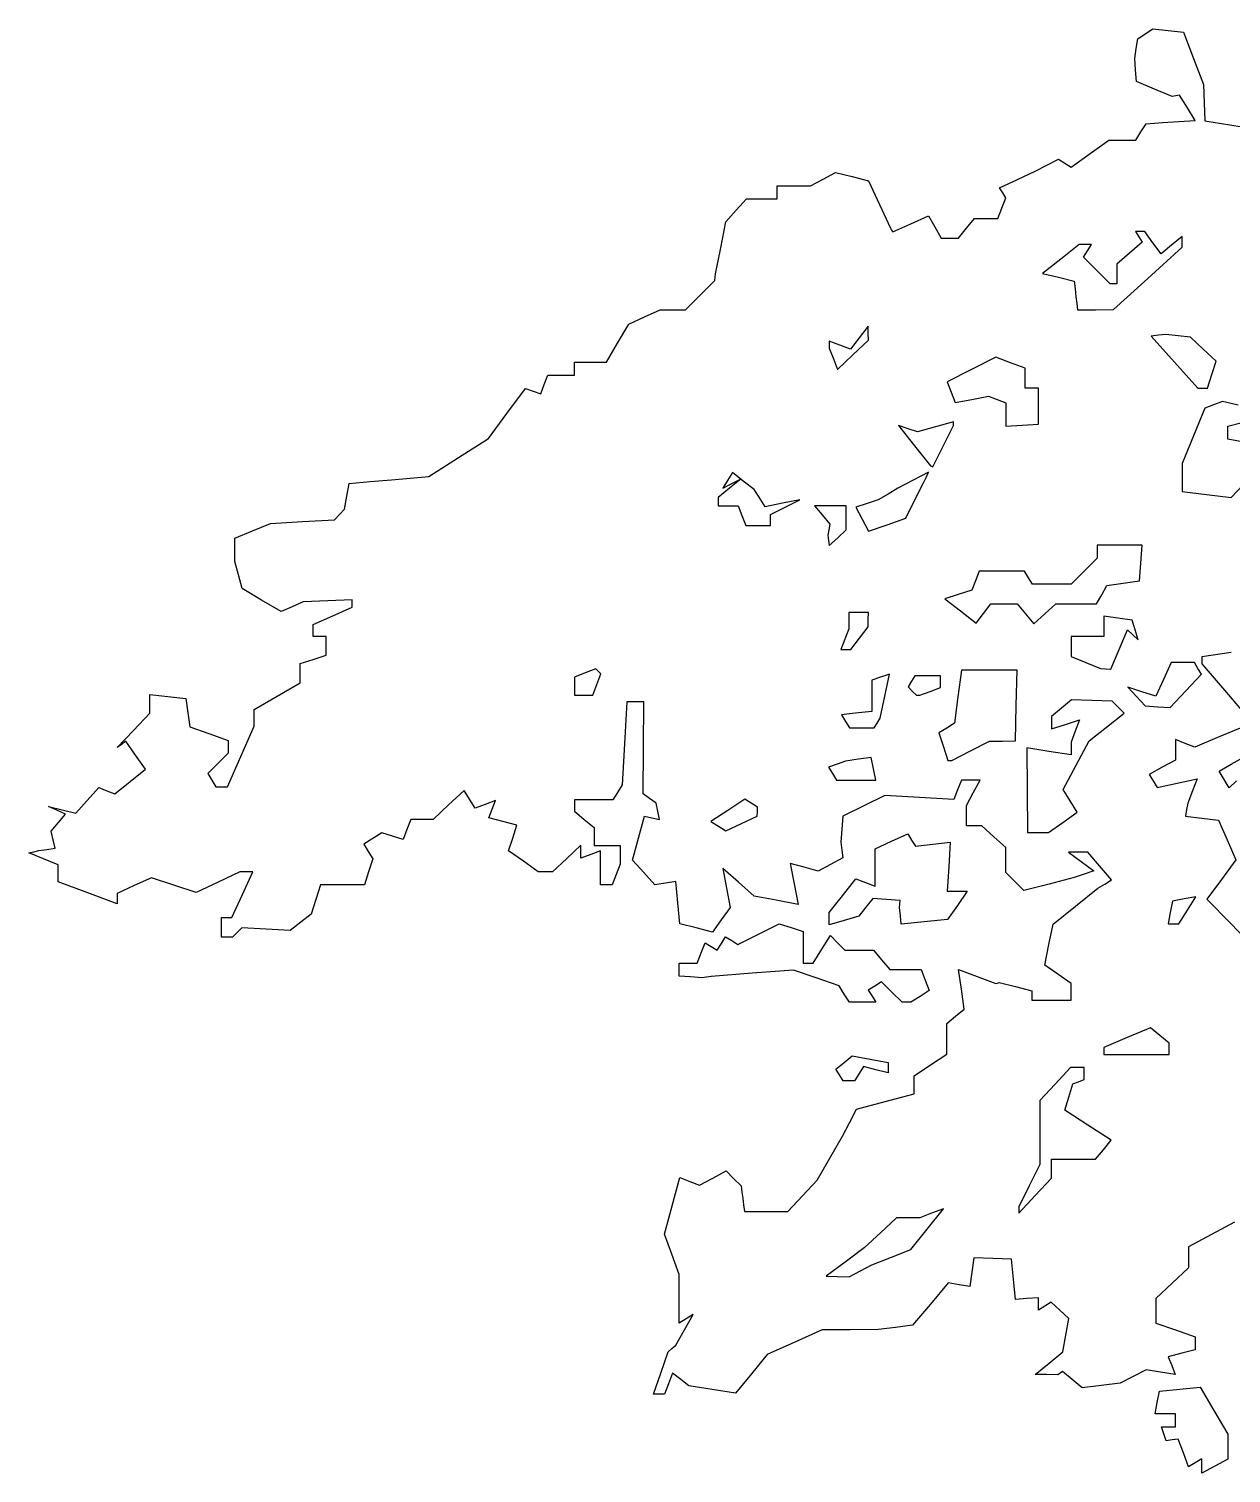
# Model space of a CAD drawing. Extents: x 0 to 4532, y 0 to 2620.
# Drawn here: x 3310.5 to 3494.5, y 1750 to 1971.1 of the extents above; entities that cross this region are included whole.
import ezdxf

# ---------------------------------------------------------------- set-up
doc = ezdxf.new("R2010")
doc.units = 0
doc.layers.add('Layer_1', color=7, linetype='CONTINUOUS')

msp = doc.modelspace()

# ---------------------------------------------------------------- linework, layer by layer
at = {"layer": 'Layer_1', "color": 7}
for points in [[(3495.016149, 1788.441859), (3491.508245, 1786.552737), (3488.000342, 1784.663587), (3488.000342, 1783.0653), (3488.000342, 1781.467013), (3485.500353, 1779.118395), (3483.000337, 1776.769748), (3483.000337, 1774.89205), (3483.000337, 1773.014352), (3486.000357, 1771.968537), (3489.000348, 1770.922751), (3489.000348, 1769.92694), (3489.000348, 1768.931157), (3486.943755, 1768.393339), (3484.887248, 1767.85555), (3485.407859, 1766.498718), (3485.928555, 1765.141886), (3483.714441, 1765.502708), (3481.500355, 1765.863531), (3479.521148, 1764.833108), (3477.541856, 1763.802658), (3474.62115, 1763.462585), (3471.700358, 1763.122512), (3470.196635, 1764.370437), (3468.69294, 1765.61839), (3468.346631, 1765.368375), (3468.000351, 1765.118359), (3466.250353, 1765.141036), (3464.500356, 1765.163713), (3466.629346, 1766.891487), (3468.758335, 1768.619261), (3469.20295, 1771.1722), (3469.647649, 1773.725139), (3468.31134, 1774.973404), (3466.975144, 1776.221698), (3465.987752, 1775.611455), (3465.000331, 1775.001241), (3465.000331, 1775.949118), (3465.000331, 1776.897024), (3463.250334, 1776.758126), (3461.500336, 1776.619229), (3461.198248, 1779.718518), (3460.896131, 1782.817835), (3458.008732, 1782.90004), (3455.121446, 1782.982245), (3454.810939, 1780.800871), (3454.500346, 1778.619469), (3452.855741, 1778.889044), (3451.211136, 1779.158618), (3448.48653, 1775.920602), (3445.761925, 1772.682585), (3443.131146, 1772.350931), (3440.500339, 1772.019334), (3436.208429, 1771.993822), (3431.916632, 1771.968311), (3427.708429, 1770.090357), (3423.50034, 1768.212404), (3421.085334, 1765.254734), (3418.670329, 1762.297092), (3415.085323, 1762.846191), (3411.500317, 1763.395319), (3410.262115, 1764.36919), (3409.024026, 1765.343033), (3408.405138, 1763.730402), (3407.786334, 1762.1178), (3406.945323, 1762.1178), (3406.104312, 1762.1178), (3407.216117, 1765.367779), (3408.327922, 1768.617787), (3408.914127, 1769.11779), (3409.500332, 1769.617793), (3410.82414, 1771.972449), (3412.14792, 1774.327077), (3411.074128, 1773.663429), (3410.000335, 1772.999753), (3410.000335, 1776.737774), (3410.000335, 1780.475794), (3408.892215, 1783.546793), (3407.784123, 1786.617792), (3408.953217, 1790.951372), (3410.122423, 1795.284923), (3411.633829, 1794.704954), (3413.145234, 1794.124985), (3415.180142, 1795.214028), (3417.215021, 1796.303071), (3418.357724, 1795.160454), (3419.500341, 1794.017807), (3419.625349, 1793.067804), (3419.750357, 1792.117801), (3419.875365, 1791.117794), (3420.000373, 1790.117787), (3423.326094, 1790.117787), (3426.651786, 1790.117787), (3428.887075, 1792.497246), (3431.122477, 1794.876677), (3433.067782, 1798.247242), (3435.013002, 1801.617807), (3436.08189, 1803.680494), (3437.150779, 1805.74321), (3441.575605, 1806.926675), (3446.000404, 1808.11014), (3446.000404, 1809.498946), (3446.000404, 1810.887781), (3448.500392, 1812.525839), (3451.000408, 1814.163924), (3451.000408, 1816.51841), (3451.000408, 1818.872924), (3452.329999, 1819.976367), (3453.65959, 1821.079838), (3453.213587, 1824.118324), (3452.767697, 1827.156782), (3455.634007, 1826.067002), (3458.500401, 1824.977222), (3458.754953, 1825.06538), (3459.009504, 1825.153537), (3461.505013, 1824.527194), (3464.000523, 1823.90085), (3464.000523, 1823.175946), (3464.000523, 1822.451014), (3467.000514, 1822.451014), (3470.000506, 1822.451014), (3470.000506, 1823.727625), (3470.000506, 1825.004265), (3467.995107, 1826.408917), (3465.989708, 1827.81357), (3466.617525, 1830.952487), (3467.245201, 1834.091405), (3470.685101, 1836.833982), (3474.124917, 1839.576531), (3475.163219, 1840.218267), (3476.201607, 1840.859974), (3474.378816, 1842.988822), (3472.556025, 1845.11767), (3471.087111, 1845.11767), (3469.618225, 1845.11767), (3471.55942, 1843.689093), (3473.500529, 1842.260516), (3472.000519, 1841.743618), (3470.500509, 1841.22672), (3466.631415, 1840.219911), (3462.762207, 1839.213101), (3461.381423, 1840.593971), (3460.000525, 1841.974812), (3460.000525, 1843.89126), (3460.000525, 1845.807708), (3458.171809, 1847.462688), (3456.343008, 1849.117696), (3455.171818, 1849.117696), (3454.000513, 1849.117696), (3454.000513, 1850.683413), (3454.000513, 1852.249159), (3455.035698, 1854.183436), (3456.070911, 1856.117686), (3454.642702, 1856.117686), (3453.214522, 1856.117686), (3452.644702, 1854.632756), (3452.074796, 1853.147827), (3446.787698, 1853.475909), (3441.500515, 1853.804019), (3438.275113, 1852.210834), (3435.04971, 1850.617678), (3434.906561, 1848.617693), (3434.763411, 1846.61768), (3434.913931, 1845.4199), (3435.064167, 1844.22212), (3433.19398, 1843.221263), (3431.323766, 1842.220349), (3429.163878, 1842.785181), (3427.003963, 1843.350012), (3427.627273, 1840.233857), (3428.25047, 1837.117673), (3424.875483, 1837.751954), (3421.500468, 1838.386234), (3419.106467, 1840.501958), (3416.712381, 1842.617682), (3417.279169, 1839.61769), (3417.845985, 1836.61767), (3416.474271, 1834.746435), (3415.102671, 1832.8752), (3412.614673, 1833.499644), (3410.126675, 1834.124088), (3409.81356, 1837.370892), (3409.500474, 1840.617668), (3407.911654, 1840.360849), (3406.322778, 1840.10403), (3404.604869, 1842.00228), (3402.88696, 1843.900529), (3403.799376, 1847.259104), (3404.711763, 1850.617678), (3405.856167, 1850.367662), (3407.000457, 1850.117646), (3406.750441, 1851.367669), (3406.500425, 1852.617663), (3405.500447, 1853.331909), (3404.50044, 1854.046155), (3404.56337, 1861.081917), (3404.626299, 1868.117652), (3403.313007, 1868.117652), (3401.999687, 1868.117652), (3401.859655, 1865.367648), (3401.719624, 1862.617672), (3401.506458, 1859.009706), (3401.293293, 1855.401796), (3400.587494, 1854.259717), (3399.881696, 1853.117666), (3396.940693, 1853.117666), (3393.999691, 1853.117666), (3393.999691, 1852.240088), (3393.999691, 1851.362538), (3395.499701, 1850.117646), (3396.999682, 1848.872754), (3396.999682, 1847.49523), (3396.999682, 1846.117648), (3398.999695, 1846.117648), (3400.999709, 1846.117648), (3400.999709, 1844.699446), (3400.999709, 1843.281216), (3400.392697, 1841.699454), (3399.785686, 1840.117665), (3398.892687, 1840.117665), (3397.999689, 1840.117665), (3397.999689, 1842.724633), (3397.999689, 1845.331629), (3396.499707, 1844.756026), (3394.999697, 1844.180422), (3394.999697, 1845.187997), (3394.999697, 1846.195572), (3392.811095, 1844.156611), (3390.622606, 1842.11765), (3389.533592, 1842.11765), (3388.44469, 1842.11765), (3386.181792, 1843.702671), (3383.918894, 1845.287664), (3384.548979, 1847.272823), (3385.178979, 1849.258011), (3383.032783, 1849.819243), (3380.886587, 1850.380503), (3381.392203, 1851.69816), (3381.897791, 1853.015789), (3380.347777, 1852.421023), (3378.797878, 1851.826229), (3377.951396, 1853.195732), (3377.104998, 1854.565235), (3374.737899, 1852.341455), (3372.370799, 1850.117646), (3370.653881, 1850.117646), (3368.936879, 1850.117646), (3368.349881, 1848.587844), (3367.762882, 1847.058042), (3366.131288, 1847.565019), (3364.499694, 1848.071995), (3363.121573, 1847.206634), (3361.743482, 1846.341273), (3362.436071, 1845.220511), (3363.128773, 1844.099748), (3362.496874, 1842.108692), (3361.86489, 1840.117665), (3358.499682, 1840.117665), (3355.134475, 1840.117665), (3354.42159, 1837.871491), (3353.708676, 1835.625345), (3352.104181, 1834.368095), (3350.499686, 1833.110872), (3346.79228, 1833.323471), (3343.084874, 1833.536069), (3342.375589, 1832.826784), (3341.666389, 1832.117527), (3340.832974, 1832.117527), (3339.999673, 1832.117527), (3339.999673, 1833.617537), (3339.999673, 1835.117547), (3340.79139, 1835.117547), (3341.582965, 1835.117547), (3343.169375, 1838.617542), (3344.755785, 1842.117536), (3343.778881, 1842.117536), (3342.801976, 1842.117536), (3339.446067, 1840.52506), (3336.090185, 1838.932584), (3332.670864, 1840.061029), (3329.251685, 1841.189473), (3326.625669, 1839.992997), (3323.99968, 1838.796521), (3323.99968, 1838.004918), (3323.99968, 1837.213286), (3319.499679, 1838.881107), (3314.999678, 1840.548928), (3314.999678, 1841.865451), (3314.999678, 1843.182003), (3312.749677, 1844.086369), (3310.499676, 1844.990763), (3311.249667, 1845.179267), (3311.999658, 1845.367771), (3313.24968, 1845.538133), (3314.499674, 1845.708495), (3314.214565, 1847.0183), (3313.929457, 1848.328105), (3315.006367, 1849.625608), (3316.083165, 1850.923111), (3314.791359, 1851.51113), (3313.499668, 1852.099149), (3315.581857, 1851.594242), (3317.664075, 1851.089335), (3319.425865, 1853.036028), (3321.187569, 1854.982722), (3322.428776, 1854.506416), (3323.670068, 1854.03011), (3326.000969, 1855.917588), (3328.331984, 1857.805094), (3326.826163, 1859.955004), (3325.320286, 1862.104885), (3324.66758, 1861.603663), (3324.014874, 1861.10244), (3326.507266, 1863.7464), (3328.999685, 1866.390332), (3328.999685, 1867.820383), (3328.999685, 1869.250433), (3331.749689, 1868.93403), (3334.499665, 1868.617599), (3334.809067, 1866.4447), (3335.118582, 1864.271802), (3338.059074, 1863.246737), (3340.99968, 1862.221644), (3340.99968, 1861.241055), (3340.99968, 1860.260465), (3339.43589, 1858.696704), (3337.872186, 1857.132943), (3338.494986, 1856.125283), (3339.117673, 1855.117594), (3340.01189, 1855.117594), (3340.90608, 1855.117594), (3342.952893, 1859.74473), (3344.999678, 1864.371837), (3344.999678, 1865.645954), (3344.999678, 1866.920042), (3348.499673, 1868.985111), (3351.999668, 1871.050151), (3351.999668, 1872.516485), (3351.999668, 1873.982819), (3353.999681, 1874.61761), (3355.999694, 1875.252401), (3355.999694, 1876.685003), (3355.999694, 1878.117605), (3354.999687, 1878.117605), (3353.999681, 1878.117605), (3353.999681, 1879.033791), (3353.999681, 1879.949977), (3356.999672, 1881.277896), (3359.999692, 1882.605843), (3359.999692, 1883.166082), (3359.999692, 1883.726322), (3356.249681, 1883.564463), (3352.499671, 1883.402605), (3350.801491, 1882.673109), (3349.103282, 1881.943584), (3346.12268, 1883.70424), (3343.142191, 1885.464867), (3342.584587, 1887.541359), (3342.026984, 1889.617851), (3342.012811, 1891.392595), (3341.998637, 1893.167339), (3344.748642, 1894.288186), (3347.498646, 1895.409006), (3352.384641, 1895.699387), (3357.270551, 1895.989768), (3358.03755, 1896.803794), (3358.804548, 1897.617847), (3359.159446, 1899.587785), (3359.514457, 1901.557694), (3362.756556, 1901.837757), (3365.999959, 1902.117821), (3368.850253, 1902.378041), (3371.700546, 1902.638262), (3376.270535, 1905.526908), (3380.840439, 1908.415555), (3383.670238, 1912.248252), (3386.499953, 1916.080949), (3387.667147, 1915.662386), (3388.834454, 1915.243822), (3389.38585, 1916.680676), (3389.93716, 1918.11753), (3391.968553, 1918.11753), (3393.999946, 1918.11753), (3393.999946, 1919.117536), (3393.999946, 1920.117543), (3396.443468, 1920.117543), (3398.886848, 1920.117543), (3400.608669, 1923.032325), (3402.330462, 1925.947107), (3404.712245, 1927.032323), (3407.094057, 1928.117539), (3409.047072, 1928.117539), (3410.999945, 1928.117539), (3413.249946, 1930.36754), (3415.499946, 1932.617541), (3415.545017, 1933.117544), (3415.590088, 1933.617547), (3416.379594, 1937.617545), (3417.1691, 1941.617544), (3418.739494, 1943.367541), (3420.309916, 1945.117538), (3422.654906, 1945.117538), (3424.999896, 1945.117538), (3424.999896, 1946.117545), (3424.999896, 1947.117552), (3427.565591, 1947.117552), (3430.1314, 1947.117552), (3432.045098, 1948.141738), (3433.95891, 1949.165952), (3436.484495, 1948.53204), (3439.010222, 1947.898157), (3440.680906, 1944.257847), (3442.351703, 1940.617537), (3442.546727, 1940.330104), (3442.741467, 1940.042642), (3445.466668, 1941.284331), (3448.191869, 1942.526019), (3449.145557, 1940.821773), (3450.099359, 1939.117527), (3451.427164, 1939.117527), (3452.755083, 1939.117527), (3453.999975, 1940.617537), (3455.244866, 1942.117547), (3457.015472, 1942.117547), (3458.785964, 1942.117547), (3459.396263, 1943.707784), (3460.006477, 1945.29802), (3459.537372, 1946.057054), (3459.068266, 1946.816115), (3461.784084, 1948.083486), (3464.499959, 1949.350885), (3466.290662, 1950.268091), (3468.081365, 1951.185298), (3469.047469, 1950.58818), (3470.013574, 1949.991061), (3472.911178, 1952.054315), (3475.808668, 1954.117541), (3477.854688, 1954.117541), (3479.900566, 1954.117541), (3480.700276, 1955.367535), (3481.499987, 1956.61753), (3482.749981, 1956.717593), (3483.999975, 1956.817656), (3486.508467, 1956.967608), (3489.016874, 1957.117561), (3487.809371, 1959.051187), (3486.601784, 1960.984841), (3486.05087, 1960.889881), (3485.499985, 1960.79492), (3482.749981, 1961.931642), (3479.999977, 1963.068391), (3479.881489, 1964.843135), (3479.763, 1966.617879), (3479.981552, 1968.117889), (3480.200103, 1969.617899), (3481.350091, 1970.376932), (3482.500192, 1971.135994), (3484.850199, 1970.876907), (3487.200206, 1970.617821), (3488.731794, 1966.617823), (3490.26341, 1962.617824), (3490.381898, 1959.839672), (3490.500386, 1957.06152), (3494.286681, 1956.45604), (3498.073088, 1955.850588)], [(3495.579875, 1913.508536), (3493.159285, 1914.116057), (3491.829864, 1913.60327), (3490.500386, 1913.090454), (3488.750389, 1908.843643), (3487.000363, 1904.596832), (3487.000363, 1902.466737), (3487.000363, 1900.336642), (3490.750374, 1899.869464), (3494.500385, 1899.402257), (3496.363768, 1901.339994)], [(3496.750385, 1907.818181), (3494.000381, 1908.350982), (3494.000381, 1909.328028), (3494.000381, 1910.305074), (3496.000366, 1910.828094)], [(3494.512404, 1875.671928), (3490.0001, 1874.99527), (3490.0001, 1874.465531), (3490.0001, 1873.935764), (3493.469821, 1869.88222), (3496.9394, 1865.828703)], [(3495.863311, 1864.087522), (3492.407197, 1862.643468), (3488.95111, 1861.199414), (3487.47562, 1861.765606), (3486.000102, 1862.331798), (3486.000102, 1860.759987), (3486.000102, 1859.188203), (3483.97211, 1858.102846), (3481.944091, 1857.017459), (3482.567316, 1856.009091), (3483.190513, 1855.000722), (3486.245412, 1855.671711), (3489.300396, 1856.342672), (3488.576115, 1854.480252), (3487.851919, 1852.617833), (3487.675888, 1851.617826), (3487.50014, 1850.61782), (3490.025838, 1850.323045), (3492.551537, 1850.02827), (3493.898731, 1846.984851), (3495.24584, 1843.941433), (3493.018545, 1840.928799), (3490.791136, 1837.916137), (3494.395644, 1834.224803), (3498.000124, 1830.533498)], [(3495.313758, 1856.030691), (3494.226558, 1854.943575), (3493.438469, 1856.218826), (3492.650267, 1857.494105), (3494.487855, 1858.555964), (3496.325358, 1859.617822)]]:
    msp.add_lwpolyline(points, dxfattribs=at)
for points in [[(3481.750456, 1932.939103), (3487.000477, 1937.710352), (3487.000477, 1938.53685), (3487.000477, 1939.363319), (3485.392268, 1938.028626), (3483.78406, 1936.693933), (3482.531968, 1938.406201), (3481.279961, 1940.118441), (3480.581164, 1940.118441), (3479.882452, 1940.118441), (3480.390251, 1939.296818), (3480.897964, 1938.475196), (3478.949258, 1936.80661), (3477.000467, 1935.138023), (3477.000467, 1933.628234), (3477.000467, 1932.118444), (3476.500464, 1932.118444), (3476.000461, 1932.118444), (3473.963965, 1934.154911), (3471.927555, 1936.191378), (3472.522944, 1937.154903), (3473.118447, 1938.118456), (3472.194352, 1938.118456), (3471.270144, 1938.118456), (3468.448168, 1935.898672), (3465.626249, 1933.678917), (3468.063365, 1933.103598), (3470.500452, 1932.528278), (3470.62546, 1931.323354), (3470.750468, 1930.118431), (3470.875476, 1929.118453), (3471.000484, 1928.118446), (3473.750488, 1928.143958), (3476.500492, 1928.16947), (3481.750484, 1932.940719)], [(3438.968637, 1924.542738), (3438.936606, 1925.61843), (3437.595478, 1923.851056), (3436.254293, 1922.08371), (3434.627291, 1922.70807), (3433.000204, 1923.332429), (3433.000204, 1922.807226), (3433.000204, 1922.281994), (3433.627993, 1920.645978), (3434.255782, 1919.009933), (3436.627985, 1921.238504), (3439.000187, 1923.467075), (3438.968156, 1924.542738)], [(3491.528173, 1918.205574), (3492.190573, 1920.292696), (3490.229054, 1922.120079), (3488.267564, 1923.947462), (3486.384054, 1924.148155), (3484.50046, 1924.348848), (3483.393559, 1924.233762), (3482.286658, 1924.118675), (3485.855251, 1920.118677), (3489.423873, 1916.11865), (3490.144752, 1916.11865), (3490.865659, 1916.11865)], [(3464.999764, 1913.368448), (3465.000444, 1916.118424), (3464.000466, 1916.118424), (3463.000459, 1916.118424), (3463.000459, 1917.650663), (3463.000459, 1919.182875), (3460.750459, 1920.02862), (3458.500458, 1920.874309), (3454.783244, 1918.992783), (3451.065945, 1917.11123), (3451.674544, 1915.525274), (3452.283143, 1913.939317), (3454.828457, 1914.425884), (3457.373658, 1914.912451), (3458.687063, 1914.408451), (3460.000468, 1913.904451), (3460.000468, 1912.117235), (3460.000468, 1910.32999), (3462.499747, 1910.474274), (3464.999055, 1910.618557)], [(3450.427243, 1907.272087), (3452.000443, 1910.425716), (3452.000443, 1910.702378), (3452.000443, 1910.979039), (3449.250439, 1910.202771), (3446.500464, 1909.426503), (3445.05006, 1909.922708), (3443.599656, 1910.418913), (3446.050038, 1907.324131), (3448.500448, 1904.22932), (3448.67733, 1904.174045), (3448.853929, 1904.118769), (3450.427214, 1907.272427)], [(3424.000456, 1895.965617), (3424.000456, 1896.812808), (3426.250457, 1897.939041), (3428.500458, 1899.065275), (3425.847257, 1898.507728), (3423.193943, 1897.950181), (3422.347234, 1899.284308), (3421.50044, 1900.618434), (3419.83945, 1901.916986), (3418.178546, 1903.215537), (3417.434933, 1902.012485), (3416.691433, 1900.809404), (3418.095944, 1901.538079), (3419.500455, 1902.266753), (3417.750429, 1900.832337), (3416.000432, 1899.397949), (3416.000432, 1898.758197), (3416.000432, 1898.118418), (3417.531849, 1898.118418), (3419.063239, 1898.118418), (3419.638842, 1896.618436), (3420.214446, 1895.118426), (3422.107451, 1895.118426), (3424.000456, 1895.118426)], [(3446.059959, 1898.916257), (3447.406161, 1901.618441), (3447.807944, 1902.442246), (3448.209755, 1903.266079), (3445.855043, 1902.036835), (3443.500444, 1900.80759), (3442.000462, 1899.93398), (3440.500452, 1899.060371), (3438.774351, 1898.479013), (3437.048249, 1897.897655), (3438.03054, 1896.062222), (3439.012858, 1894.226788), (3441.863237, 1895.220445), (3444.713757, 1896.21413)], [(3435.571852, 1896.280036), (3435.571852, 1898.118418), (3433.163735, 1898.118418), (3430.755532, 1898.118418), (3431.91306, 1896.723686), (3433.070645, 1895.328955), (3432.917007, 1894.473686), (3432.763653, 1893.618416), (3432.882141, 1892.828995), (3433.000629, 1892.039575), (3434.286312, 1893.240615), (3435.572022, 1894.441654)], [(3459.738263, 1883.118432), (3461.755568, 1883.118432), (3463.021351, 1881.593193), (3464.287247, 1880.067955), (3465.972558, 1881.593193), (3467.657954, 1883.118432), (3470.779552, 1883.118432), (3473.901065, 1883.118432), (3474.700747, 1884.522205), (3475.500457, 1885.926007), (3477.982672, 1886.272203), (3480.464859, 1886.618427), (3480.672638, 1889.368431), (3480.880701, 1892.118435), (3477.440574, 1892.118435), (3474.000476, 1892.118435), (3474.000476, 1891.118428), (3474.000476, 1890.118421), (3472.000491, 1888.118436), (3470.000477, 1886.118423), (3467.059475, 1886.118423), (3464.118472, 1886.118423), (3463.500491, 1887.11843), (3462.882481, 1888.118436), (3459.410096, 1888.118436), (3455.937682, 1888.118436), (3455.376677, 1886.656496), (3454.815673, 1885.194555), (3452.741675, 1884.536294), (3450.667677, 1883.878032), (3453.084072, 1882.02868), (3455.500495, 1880.179328), (3456.610684, 1881.648866), (3457.720987, 1883.118432)], [(3437.608461, 1877.868411), (3438.936861, 1879.618437), (3438.968893, 1880.701754), (3439.000924, 1881.785099), (3437.500943, 1881.785099), (3436.000933, 1881.785099), (3436.000933, 1880.533546), (3436.000933, 1879.281993), (3435.393921, 1877.700203), (3434.786938, 1876.118414), (3435.533726, 1876.118414), (3436.280429, 1876.118414), (3437.608943, 1877.868411)], [(3477.365456, 1876.135081), (3478.633847, 1879.151712), (3479.454052, 1878.385082), (3480.274257, 1877.618424), (3479.809063, 1879.118434), (3479.343756, 1880.618415), (3477.172162, 1880.937965), (3475.000454, 1881.257515), (3475.000454, 1879.687971), (3475.000454, 1878.118427), (3472.500466, 1878.118427), (3470.000449, 1878.118427), (3470.000449, 1876.586215), (3470.000449, 1875.053976), (3472.25045, 1874.149582), (3474.500451, 1873.245188), (3475.298772, 1873.181691), (3476.096952, 1873.118195), (3477.365456, 1876.134855)], [(3397.416942, 1870.761555), (3398.047538, 1872.404686), (3397.667128, 1872.785096), (3397.286747, 1873.165506), (3395.64353, 1872.534967), (3394.000428, 1871.904428), (3394.000428, 1870.511426), (3394.000428, 1869.118424), (3395.39343, 1869.118424), (3396.786432, 1869.118424)], [(3454.636154, 1860.612245), (3457.500451, 1862.106104), (3459.500465, 1862.114608), (3461.50045, 1862.123111), (3461.627725, 1867.537995), (3461.755001, 1872.952879), (3457.498297, 1872.952879), (3453.241593, 1872.952879), (3452.696888, 1868.892077), (3452.152295, 1864.831304), (3450.969397, 1864.100277), (3449.786584, 1863.369222), (3450.461003, 1861.244399), (3451.135394, 1859.119548), (3451.453697, 1859.119548), (3451.771999, 1859.119548), (3454.636296, 1860.613379)], [(3487.580162, 1869.798966), (3489.962966, 1872.370019), (3489.422654, 1873.244224), (3488.882455, 1874.118429), (3487.101957, 1874.118429), (3485.321459, 1874.118429), (3484.152876, 1871.553612), (3482.984264, 1868.988767), (3480.846856, 1869.667183), (3478.709447, 1870.345571), (3480.030251, 1868.931592), (3481.351168, 1867.517614), (3483.274249, 1867.372764), (3485.197358, 1867.227913)], [(3440.323854, 1864.86841), (3440.765236, 1865.618429), (3441.488355, 1868.986925), (3442.211445, 1872.35542), (3440.855945, 1871.898589), (3439.500446, 1871.441785), (3439.500446, 1869.030096), (3439.500446, 1866.618407), (3438.000436, 1866.483762), (3436.500454, 1866.349116), (3435.691446, 1866.233746), (3434.882438, 1866.118376), (3435.500447, 1865.118369), (3436.118457, 1864.118363), (3438.000436, 1864.118363), (3439.882442, 1864.118363)], [(3448.418641, 1869.725407), (3450.000458, 1870.33239), (3450.000458, 1871.225417), (3450.000458, 1872.118416), (3448.059462, 1872.118416), (3446.118438, 1872.118416), (3445.586659, 1871.257902), (3445.05485, 1870.397388), (3445.694347, 1869.757892), (3446.333758, 1869.118424), (3446.585475, 1869.118424), (3446.836908, 1869.118424)], [(3468.759271, 1849.662005), (3470.962953, 1851.205555), (3469.869545, 1852.956375), (3468.776165, 1854.707194), (3470.768667, 1858.424776), (3472.761168, 1862.142359), (3475.452155, 1864.259074), (3478.143056, 1866.37579), (3477.208757, 1867.31009), (3476.274457, 1868.244389), (3473.172164, 1868.332547), (3470.069756, 1868.420704), (3468.53505, 1867.147069), (3467.000458, 1865.873434), (3467.000458, 1864.928505), (3467.000458, 1863.983547), (3469.151756, 1864.666328), (3471.302969, 1865.349138), (3470.651766, 1863.651921), (3470.000449, 1861.954762), (3470.000449, 1860.974853), (3470.000449, 1859.994944), (3466.607944, 1860.534122), (3463.215354, 1861.073272), (3463.279417, 1854.595793), (3463.34348, 1848.118313), (3464.949874, 1848.118313), (3466.556268, 1848.118313), (3468.760064, 1849.661892)], [(3439.787539, 1857.86842), (3439.427935, 1859.618418), (3437.464149, 1859.320922), (3435.500447, 1859.023397), (3434.187042, 1858.577961), (3432.873637, 1858.132553), (3433.49604, 1857.125488), (3434.118444, 1856.118423), (3437.13275, 1856.118423), (3440.147057, 1856.118423)], [(3421.992648, 1851.309388), (3422.003986, 1852.00039), (3421.032184, 1852.600967), (3420.060468, 1853.201543), (3417.472577, 1851.505858), (3414.884686, 1849.8102), (3416.033172, 1849.100348), (3417.181771, 1848.390496), (3419.585069, 1849.504455), (3421.988367, 1850.618415), (3421.999706, 1851.309388)], [(3433.000459, 1834.916854), (3433.000459, 1835.849368), (3435.037238, 1838.438732), (3437.074045, 1841.028097), (3438.537261, 1840.46661), (3440.000449, 1839.905123), (3440.011787, 1842.762107), (3440.023126, 1845.61909), (3442.51461, 1846.774691), (3445.006208, 1847.930291), (3445.602306, 1846.965633), (3446.198517, 1846.001002), (3448.853022, 1846.310035), (3451.507527, 1846.619097), (3451.287275, 1842.869086), (3451.067306, 1839.119104), (3452.594103, 1839.119104), (3454.120929, 1839.119104), (3452.60462, 1836.954284), (3451.088311, 1834.789436), (3447.547922, 1834.426262), (3444.007505, 1834.063058), (3443.889017, 1835.341059), (3443.770529, 1836.619087), (3443.819568, 1837.161497), (3443.868608, 1837.703907), (3441.762295, 1837.862647), (3439.655898, 1838.021387), (3438.58151, 1836.671273), (3437.507009, 1835.321188), (3435.257008, 1834.652835), (3433.007007, 1833.984454), (3433.007007, 1834.916996)], [(3487.82156, 1836.203613), (3489.123854, 1838.288808), (3487.323655, 1837.94213), (3485.523456, 1837.595453), (3485.188656, 1835.856936), (3484.853856, 1834.118419), (3485.686561, 1834.118419), (3486.519352, 1834.118419)], [(3435.300151, 1823.37457), (3434.500441, 1824.630063), (3431.000446, 1825.842782), (3427.500451, 1827.0555), (3421.207649, 1826.573015), (3414.914734, 1826.09053), (3414.207631, 1825.986498), (3413.500443, 1825.882467), (3411.750446, 1826.000955), (3410.000449, 1826.119443), (3410.000449, 1827.11945), (3410.000449, 1828.119456), (3411.393451, 1828.119456), (3412.786453, 1828.119456), (3413.386349, 1829.682849), (3413.98633, 1831.246213), (3414.92423, 1830.666528), (3415.862243, 1830.086843), (3416.500435, 1831.119448), (3417.138656, 1832.152081), (3418.082253, 1831.568881), (3419.025935, 1830.985681), (3422.189656, 1832.563955), (3425.353348, 1834.14223), (3427.176933, 1833.563452), (3429.000433, 1832.984674), (3429.000433, 1830.552065), (3429.000433, 1828.119456), (3429.759948, 1828.119456), (3430.51935, 1828.119456), (3431.842052, 1830.237363), (3433.164642, 1832.355269), (3434.282541, 1831.237369), (3435.400441, 1830.11947), (3437.578045, 1830.11947), (3439.755535, 1830.11947), (3441.000455, 1828.61946), (3442.245347, 1827.11945), (3444.654258, 1827.11945), (3447.063254, 1827.11945), (3447.677551, 1825.518526), (3448.291847, 1823.917603), (3446.896152, 1823.033845), (3445.500457, 1822.150087), (3444.821843, 1822.135914), (3444.143342, 1822.121741), (3442.579552, 1823.685502), (3441.015763, 1825.249263), (3439.99186, 1824.6164), (3438.967844, 1823.983565), (3439.543135, 1823.052639), (3440.118455, 1822.121741), (3438.109144, 1822.121741), (3436.099862, 1822.121741), (3435.300151, 1823.377234)], [(3485.000463, 1814.995978), (3485.000463, 1815.873528), (3483.587874, 1817.045881), (3482.175256, 1818.218263), (3478.587869, 1816.719358), (3475.000454, 1815.220454), (3475.000454, 1814.669427), (3475.000454, 1814.1184), (3480.000459, 1814.1184), (3485.000463, 1814.1184)], [(3434.570457, 1811.005759), (3434.022434, 1811.892465), (3435.261458, 1812.917105), (3436.500454, 1813.941773), (3439.250458, 1813.413848), (3442.000462, 1812.885924), (3442.000462, 1812.096135), (3442.000462, 1811.306317), (3440.113353, 1811.799829), (3438.226158, 1812.293313), (3437.554262, 1811.206197), (3436.882451, 1810.119082), (3436.000451, 1810.119082), (3435.11845, 1810.119082)], [(3467.000458, 1796.669931), (3467.000458, 1798.118407), (3470.378052, 1798.118407), (3473.755562, 1798.118407), (3474.95235, 1799.560449), (3476.149166, 1801.002518), (3472.597155, 1803.310459), (3469.04506, 1805.6184), (3469.654962, 1807.618413), (3470.264865, 1809.618398), (3471.132664, 1809.951724), (3472.000462, 1810.285079), (3472.000462, 1811.201719), (3472.000462, 1812.118415), (3470.952749, 1812.118415), (3469.90495, 1812.118415), (3467.568067, 1809.596883), (3465.23127, 1807.075352), (3465.23127, 1802.181363), (3465.23127, 1797.287346), (3463.615861, 1794.049244), (3462.000453, 1790.811114), (3462.000453, 1790.318735), (3462.000453, 1789.826357), (3464.500469, 1792.523892), (3467.000458, 1795.221427)], [(3437.764054, 1781.034984), (3439.500446, 1781.951567), (3442.500437, 1783.108783), (3445.500457, 1784.265971), (3447.991856, 1787.391793), (3450.483142, 1790.517614), (3448.660039, 1789.817995), (3446.836851, 1789.118404), (3445.064658, 1789.118404), (3443.292437, 1789.118404), (3440.826238, 1786.832772), (3438.360039, 1784.547168), (3435.430262, 1782.364462), (3432.500456, 1780.181756), (3434.26406, 1780.150008), (3436.02755, 1780.11826), (3437.764054, 1781.034871)], [(3490.000468, 1751.142219), (3490.000468, 1752.236421), (3488.991958, 1751.613167), (3487.98356, 1750.989885), (3487.192467, 1753.128314), (3486.401459, 1755.266715), (3485.475975, 1755.117612), (3484.550463, 1754.96851), (3484.192164, 1756.043493), (3483.833751, 1757.118504), (3484.917153, 1757.118504), (3486.00047, 1757.118504), (3486.00047, 1758.118511), (3486.00047, 1759.118489), (3484.427156, 1759.118489), (3482.853871, 1759.118489), (3483.185354, 1760.868486), (3483.516866, 1762.618512), (3486.628259, 1762.922131), (3489.739652, 1763.22575), (3491.870059, 1759.614977), (3494.000466, 1756.004176), (3494.000466, 1754.096516), (3494.000466, 1752.188855), (3492.000453, 1751.118493), (3490.000468, 1750.04813)]]:
    msp.add_lwpolyline(points, close=True, dxfattribs=at)

doc.saveas('drawing.dxf')
